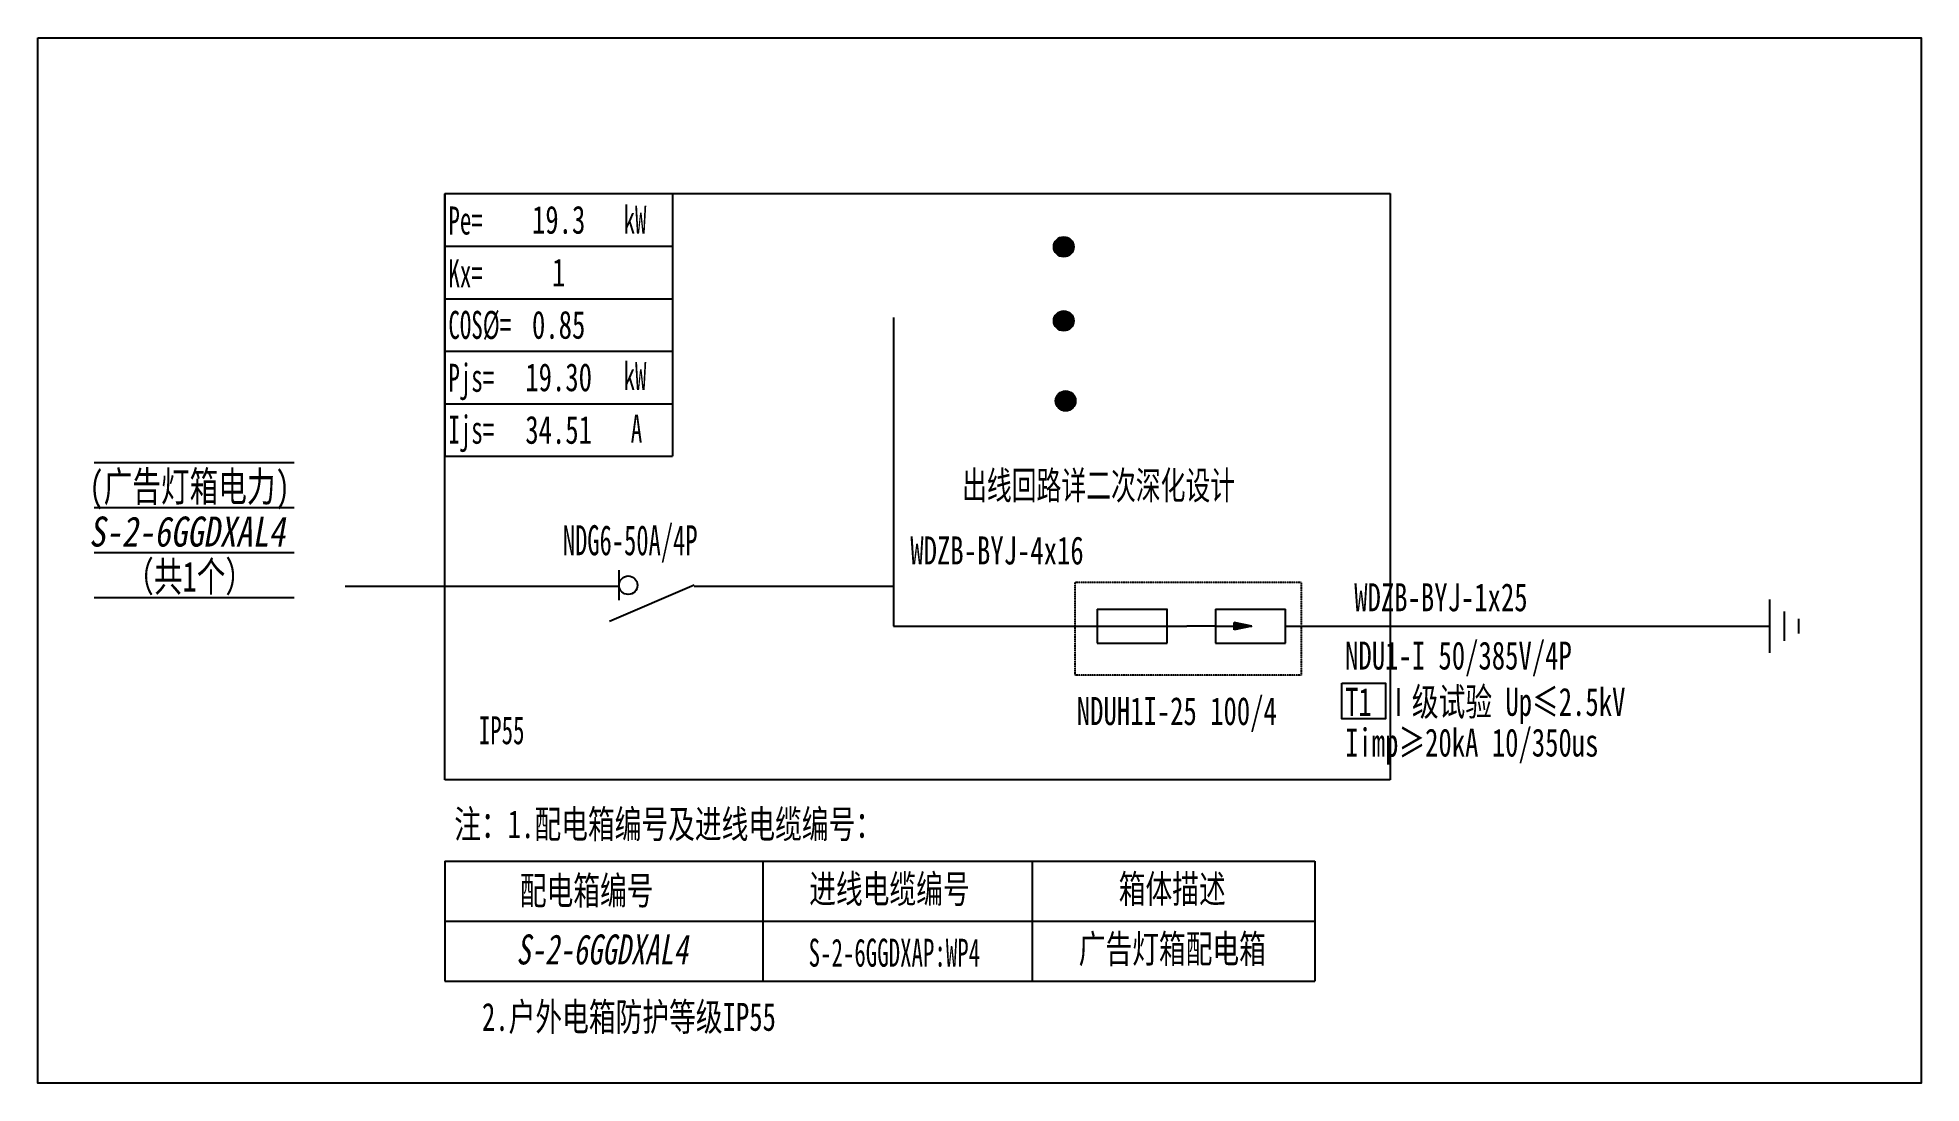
# Model space of a CAD drawing. Extents: x 307643 to 310077, y 357048 to 358398.
import ezdxf
from ezdxf.enums import TextEntityAlignment as Align

# ---------------------------------------------------------------- set-up
doc = ezdxf.new("R2010")
doc.units = 0
doc.header["$MEASUREMENT"] = 0
doc.linetypes.add('DASH', pattern=[0.35, 0.25, -0.1])
doc.linetypes.add('DASHED2', pattern=[0.375, 0.25, -0.125])
for name, color, linetype in [('D_E_Eqpm(强电设备)', 100, 'Continuous'), ('D_E_Eqpm（强电设备）', 100, 'Continuous'), ('D_E_Text(强电文字)', 51, 'Continuous'), ('D_E_Text（强电文字）', 51, 'Continuous'), ('D_E_Wire(强电线缆)', 10, 'Continuous'), ('D_E_Wire（强电线缆）', 10, 'Continuous'), ('D_T_TableDim（表格尺寸）', 255, 'Continuous'), ('E_E_Text（强电文字）', 51, 'Continuous'), ('E_E_Wire（强电线缆）', 10, 'Continuous'), ('E_T_TableDim（表格尺寸）', 255, 'Continuous'), ('系统图', 220, 'Continuous')]:
    doc.layers.add(name, color=color, linetype=linetype)
doc.styles.add('电气', font='', dxfattribs={"width": 0.7})
doc.styles.add('电气箱', font='simhei.ttf', dxfattribs={"width": 0.8, "oblique": 10})
doc.styles.get('电气').set_extended_font_data('SimSun')

msp = doc.modelspace()

# ---------------------------------------------------------------- linework, layer by layer
at = {"linetype": 'DASHED2', "elevation": 0}
msp.add_lwpolyline([(308983.6, 357695.1), (309275.6, 357695.1), (309275.6, 357574.9), (308983.6, 357574.9)], close=True, dxfattribs=at)
at = {"layer": 'D_E_Eqpm(强电设备)'}
for p, q in [((309012.1, 357660.1), (309012.1, 357616.2)), ((309012.1, 357660.1), (309103, 357660.1)), ((309102.7, 357616.2), (309102.7, 357660.1)), ((309164.8, 357660.1), (309164.8, 357616.2)), ((309164.8, 357660.1), (309255.6, 357660.1)), ((309255.4, 357616.2), (309255.4, 357660.1)), ((309164.8, 357638.1), (309128.1, 357638.1)), ((309164.8, 357638.1), (309211.9, 357638.1)), ((309211.9, 357638.1), (309189.1, 357642.8)), ((309189.1, 357633.5), (309189.1, 357642.8)), ((309211.9, 357638.1), (309189.1, 357633.5)), ((309012.1, 357616.2), (309102.7, 357616.2)), ((309164.8, 357616.2), (309255.4, 357616.2))]:
    msp.add_line(p, q, dxfattribs=at)
msp.add_solid([(309189.1, 357633.5), (309211.9, 357638.1), (309189.1, 357642.8)], dxfattribs=at)
at = {"layer": 'D_E_Eqpm（强电设备）'}
for p, q in [((308394.2, 357671.7), (308394.2, 357710.4)), ((308491.1, 357691.1), (308381.7, 357644.1))]:
    msp.add_line(p, q, dxfattribs=at)
msp.add_circle((308406.1, 357691.1), 11.9, dxfattribs=at)
at = {"layer": 'D_E_Text（强电文字）', "elevation": 0}
msp.add_lwpolyline([(309328.4, 357564.7), (309384.6, 357564.7), (309384.6, 357518.4), (309328.4, 357518.4)], close=True, dxfattribs=at)
at = {"layer": 'D_E_Wire(强电线缆)'}
msp.add_line((308040.2, 357690), (308394.2, 357690), dxfattribs=at)
at = {"layer": 'D_E_Wire（强电线缆）'}
for p, q in [((309881.2, 357603.7), (309881.2, 357672.7)), ((309900, 357619.4), (309900, 357657)), ((308748.9, 357638.1), (309128.1, 357638.1)), ((309255.4, 357638.1), (309881.2, 357638.1)), ((309918.8, 357628.7), (309918.8, 357647.6))]:
    msp.add_line(p, q, dxfattribs=at)
for centre in [(308968.9, 358128.3), (308968.9, 358032.6), (308971.3, 357929.2)]:
    msp.add_circle(centre, 12.9, dxfattribs=at)
at = {"layer": 'D_E_Wire（强电线缆）', "linetype": 'Continuous'}
for points in [[(308961.3, 358117.9), (308959.8, 358137.5), (308961.3, 358138.8)], [(308963, 358116.8), (308961.3, 358138.8), (308963, 358139.9)], [(308961.3, 358117.9), (308961.3, 358138.8), (308963, 358116.8)], [(308964.9, 358116.1), (308963, 358139.9), (308964.9, 358140.6)], [(308963, 358116.8), (308963, 358139.9), (308964.9, 358116.1)], [(308966.9, 358115.6), (308964.9, 358140.6), (308966.9, 358141.1)], [(308964.9, 358116.1), (308964.9, 358140.6), (308966.9, 358115.6)], [(308968.9, 358115.4), (308966.9, 358141.1), (308968.9, 358141.3)], [(308966.9, 358115.6), (308966.9, 358141.1), (308968.9, 358115.4)], [(308968.9, 358115.4), (308968.9, 358141.3), (308970.9, 358115.6)], [(308970.9, 358115.6), (308968.9, 358141.3), (308970.9, 358141.1)], [(308970.9, 358115.6), (308970.9, 358141.1), (308972.9, 358116.1)], [(308972.9, 358116.1), (308970.9, 358141.1), (308972.9, 358140.6)], [(308972.9, 358116.1), (308972.9, 358140.6), (308974.8, 358116.8)], [(308974.8, 358116.8), (308972.9, 358140.6), (308974.8, 358139.9)], [(308974.8, 358116.8), (308974.8, 358139.9), (308976.5, 358117.9)], [(308976.5, 358117.9), (308974.8, 358139.9), (308976.5, 358138.8)], [(308976.5, 358117.9), (308976.5, 358138.8), (308978, 358119.2)], [(308978, 358119.2), (308976.5, 358138.8), (308978, 358137.5)], [(308956.1, 358126.3), (308956, 358128.3), (308956.1, 358130.4)], [(308956.6, 358124.4), (308956.1, 358130.4), (308956.6, 358132.3)], [(308956.1, 358126.3), (308956.1, 358130.4), (308956.6, 358124.4)], [(308957.4, 358122.5), (308956.6, 358132.3), (308957.4, 358134.2)], [(308956.6, 358124.4), (308956.6, 358132.3), (308957.4, 358122.5)], [(308958.4, 358120.7), (308957.4, 358134.2), (308958.4, 358135.9)], [(308957.4, 358122.5), (308957.4, 358134.2), (308958.4, 358120.7)], [(308959.8, 358119.2), (308958.4, 358135.9), (308959.8, 358137.5)], [(308958.4, 358120.7), (308958.4, 358135.9), (308959.8, 358119.2)], [(308959.8, 358119.2), (308959.8, 358137.5), (308961.3, 358117.9)], [(308978, 358119.2), (308978, 358137.5), (308979.3, 358120.7)], [(308979.3, 358120.7), (308978, 358137.5), (308979.3, 358135.9)], [(308979.3, 358120.7), (308979.3, 358135.9), (308980.4, 358122.5)], [(308980.4, 358122.5), (308979.3, 358135.9), (308980.4, 358134.2)], [(308980.4, 358122.5), (308980.4, 358134.2), (308981.2, 358124.4)], [(308981.2, 358124.4), (308980.4, 358134.2), (308981.2, 358132.3)], [(308981.2, 358124.4), (308981.2, 358132.3), (308981.7, 358126.3)], [(308981.7, 358126.3), (308981.2, 358132.3), (308981.7, 358130.4)], [(308981.7, 358126.3), (308981.7, 358130.4), (308981.8, 358128.3)], [(308959.8, 358023.5), (308958.4, 358040.2), (308959.8, 358041.8)], [(308961.3, 358022.2), (308959.8, 358041.8), (308961.3, 358043.1)], [(308959.8, 358023.5), (308959.8, 358041.8), (308961.3, 358022.2)], [(308963, 358021.1), (308961.3, 358043.1), (308963, 358044.1)], [(308961.3, 358022.2), (308961.3, 358043.1), (308963, 358021.1)], [(308964.9, 358020.3), (308963, 358044.1), (308964.9, 358044.9)], [(308963, 358021.1), (308963, 358044.1), (308964.9, 358020.3)], [(308966.9, 358019.8), (308964.9, 358044.9), (308966.9, 358045.4)], [(308964.9, 358020.3), (308964.9, 358044.9), (308966.9, 358019.8)], [(308968.9, 358019.7), (308966.9, 358045.4), (308968.9, 358045.5)], [(308966.9, 358019.8), (308966.9, 358045.4), (308968.9, 358019.7)], [(308968.9, 358019.7), (308968.9, 358045.5), (308970.9, 358019.8)], [(308970.9, 358019.8), (308968.9, 358045.5), (308970.9, 358045.4)], [(308970.9, 358019.8), (308970.9, 358045.4), (308972.9, 358020.3)], [(308972.9, 358020.3), (308970.9, 358045.4), (308972.9, 358044.9)], [(308972.9, 358020.3), (308972.9, 358044.9), (308974.8, 358021.1)], [(308974.8, 358021.1), (308972.9, 358044.9), (308974.8, 358044.1)], [(308974.8, 358021.1), (308974.8, 358044.1), (308976.5, 358022.2)], [(308976.5, 358022.2), (308974.8, 358044.1), (308976.5, 358043.1)], [(308976.5, 358022.2), (308976.5, 358043.1), (308978, 358023.5)], [(308978, 358023.5), (308976.5, 358043.1), (308978, 358041.8)], [(308978, 358023.5), (308978, 358041.8), (308979.3, 358025)], [(308979.3, 358025), (308978, 358041.8), (308979.3, 358040.2)], [(308956.1, 358030.6), (308956, 358032.6), (308956.1, 358034.6)], [(308956.6, 358028.6), (308956.1, 358034.6), (308956.6, 358036.6)], [(308956.1, 358030.6), (308956.1, 358034.6), (308956.6, 358028.6)], [(308957.4, 358026.7), (308956.6, 358036.6), (308957.4, 358038.5)], [(308956.6, 358028.6), (308956.6, 358036.6), (308957.4, 358026.7)], [(308958.4, 358025), (308957.4, 358038.5), (308958.4, 358040.2)], [(308957.4, 358026.7), (308957.4, 358038.5), (308958.4, 358025)], [(308958.4, 358025), (308958.4, 358040.2), (308959.8, 358023.5)], [(308979.3, 358025), (308979.3, 358040.2), (308980.4, 358026.7)], [(308980.4, 358026.7), (308979.3, 358040.2), (308980.4, 358038.5)], [(308980.4, 358026.7), (308980.4, 358038.5), (308981.2, 358028.6)], [(308981.2, 358028.6), (308980.4, 358038.5), (308981.2, 358036.6)], [(308981.2, 358028.6), (308981.2, 358036.6), (308981.7, 358030.6)], [(308981.7, 358030.6), (308981.2, 358036.6), (308981.7, 358034.6)], [(308981.7, 358030.6), (308981.7, 358034.6), (308981.8, 358032.6)], [(308958.6, 357927.2), (308958.4, 357929.2), (308958.6, 357931.2)], [(308959, 357925.2), (308958.6, 357931.2), (308959, 357933.2)], [(308958.6, 357927.2), (308958.6, 357931.2), (308959, 357925.2)], [(308959.8, 357923.3), (308959, 357933.2), (308959.8, 357935.1)], [(308959, 357925.2), (308959, 357933.2), (308959.8, 357923.3)], [(308960.9, 357921.6), (308959.8, 357935.1), (308960.9, 357936.8)], [(308959.8, 357923.3), (308959.8, 357935.1), (308960.9, 357921.6)], [(308962.2, 357920.1), (308960.9, 357936.8), (308962.2, 357938.4)], [(308960.9, 357921.6), (308960.9, 357936.8), (308962.2, 357920.1)], [(308963.7, 357918.8), (308962.2, 357938.4), (308963.7, 357939.7)], [(308962.2, 357920.1), (308962.2, 357938.4), (308963.7, 357918.8)], [(308965.5, 357917.7), (308963.7, 357939.7), (308965.5, 357940.7)], [(308963.7, 357918.8), (308963.7, 357939.7), (308965.5, 357917.7)], [(308967.3, 357916.9), (308965.5, 357940.7), (308967.3, 357941.5)], [(308965.5, 357917.7), (308965.5, 357940.7), (308967.3, 357916.9)], [(308969.3, 357916.4), (308967.3, 357941.5), (308969.3, 357942)], [(308967.3, 357916.9), (308967.3, 357941.5), (308969.3, 357916.4)], [(308971.3, 357916.3), (308969.3, 357942), (308971.3, 357942.1)], [(308969.3, 357916.4), (308969.3, 357942), (308971.3, 357916.3)], [(308971.3, 357916.3), (308971.3, 357942.1), (308973.4, 357916.4)], [(308973.4, 357916.4), (308971.3, 357942.1), (308973.4, 357942)], [(308973.4, 357916.4), (308973.4, 357942), (308975.3, 357916.9)], [(308975.3, 357916.9), (308973.4, 357942), (308975.3, 357941.5)], [(308975.3, 357916.9), (308975.3, 357941.5), (308977.2, 357917.7)], [(308977.2, 357917.7), (308975.3, 357941.5), (308977.2, 357940.7)], [(308977.2, 357917.7), (308977.2, 357940.7), (308978.9, 357918.8)], [(308978.9, 357918.8), (308977.2, 357940.7), (308978.9, 357939.7)], [(308978.9, 357918.8), (308978.9, 357939.7), (308980.5, 357920.1)], [(308980.5, 357920.1), (308978.9, 357939.7), (308980.5, 357938.4)], [(308980.5, 357920.1), (308980.5, 357938.4), (308981.8, 357921.6)], [(308981.8, 357921.6), (308980.5, 357938.4), (308981.8, 357936.8)], [(308981.8, 357921.6), (308981.8, 357936.8), (308982.9, 357923.3)], [(308982.9, 357923.3), (308981.8, 357936.8), (308982.9, 357935.1)], [(308982.9, 357923.3), (308982.9, 357935.1), (308983.6, 357925.2)], [(308983.6, 357925.2), (308982.9, 357935.1), (308983.6, 357933.2)], [(308983.6, 357925.2), (308983.6, 357933.2), (308984.1, 357927.2)], [(308984.1, 357927.2), (308983.6, 357933.2), (308984.1, 357931.2)], [(308984.1, 357927.2), (308984.1, 357931.2), (308984.3, 357929.2)]]:
    msp.add_solid(points, dxfattribs=at)
at = {"layer": 'D_T_TableDim（表格尺寸）', "linetype": 'Continuous'}
for p, q in [((307716, 357849.6), (307974.5, 357849.6)), ((307716, 357791.4), (307974.5, 357791.4)), ((307716, 357733.3), (307974.5, 357733.3)), ((307716, 357675.1), (307974.5, 357675.1))]:
    msp.add_line(p, q, dxfattribs=at)
at = {"layer": 'D_T_TableDim（表格尺寸）', "ltscale": 3.5}
for p, q in [((308169.2, 357334.6), (309293.5, 357334.6)), ((308169.2, 357334.6), (308169.2, 357179.5)), ((308579.9, 357334.6), (308579.9, 357179.5)), ((308927.9, 357334.6), (308927.9, 357179.5)), ((309293.5, 357334.6), (309293.5, 357179.5)), ((308169.2, 357257), (309293.5, 357257)), ((308169.2, 357257), (309293.5, 357257)), ((308169.2, 357179.5), (309293.5, 357179.5))]:
    msp.add_line(p, q, dxfattribs=at)
at = {"layer": 'E_E_Text（强电文字）', "linetype": 'Continuous'}
for p, q in [((308169.2, 358197), (308463.2, 358197)), ((308169.2, 358197), (308169.2, 357857.7)), ((308463.2, 358197), (308463.2, 357857.7)), ((308169.2, 358129.1), (308463.2, 358129.1)), ((308169.2, 358061.2), (308463.2, 358061.2)), ((308169.2, 357993.4), (308463.2, 357993.4)), ((308169.2, 357925.5), (308463.2, 357925.5)), ((308169.2, 357857.7), (308463.2, 357857.7))]:
    msp.add_line(p, q, dxfattribs=at)
at = {"layer": 'E_E_Wire（强电线缆）'}
for p, q in [((308748.9, 358037), (308748.9, 357638.1)), ((308491.2, 357690), (308748.9, 357690))]:
    msp.add_line(p, q, dxfattribs=at)
at = {"layer": 'E_T_TableDim（表格尺寸）', "linetype": 'DASH', "ltscale": 2}
for p, q in [((308169.2, 357439.7), (308169.2, 358197)), ((308169.2, 358197), (309390.6, 358197)), ((309390.6, 358197), (309390.6, 357439.7)), ((309390.6, 357439.7), (308169.2, 357439.7))]:
    msp.add_line(p, q, dxfattribs=at)
at = {"layer": '系统图', "ltscale": 9973.992009}
msp.add_lwpolyline([(307643, 358398.5), (310077, 358398.5), (310077, 357047.5), (307643, 357047.5)], close=True, dxfattribs=at)

# ---------------------------------------------------------------- texts
at = {"layer": 'D_E_Text(强电文字)', "color": 1, "style": '电气', "width": 0.6}
msp.add_text('NDG6-50A/4P', height=38.775, dxfattribs=at).set_placement((308321.6, 357729.8))
at = {"layer": 'D_E_Text(强电文字)', "style": '电气', "width": 0.7}
for s, p in [('WDZB-BYJ-4x16', (308770.6, 357717.9)), ('WDZB-BYJ-1x25', (309344.2, 357657.4)), ('T1 Ⅰ级试验 Up≤2.5kV ', (309332.4, 357522.3)), ('Iimp≥20kA 10/350us', (309332.4, 357469.7))]:
    msp.add_text(s, height=36.19, dxfattribs=at).set_placement(p)
at = {"layer": 'D_E_Text(强电文字)', "color": 51, "true_color": 0xffff7f, "style": '电气', "width": 0.7}
msp.add_text('NDU1-I 50/385V/4P', height=36.19, dxfattribs=at).set_placement((309332.4, 357582.1))
at = {"layer": 'D_E_Text（强电文字）', "linetype": 'Continuous', "style": '电气', "width": 0.6}
for s, height, p in [('Pe=', 36.19, (308173.8, 358144.2)), ('kW', 36.19, (308400.1, 358145.4)), ('Kx=', 36.19, (308173.8, 358076.1)), ('COS%%C=', 36.19, (308173.8, 358009.3)), ('Pjs=', 36.19, (308173.8, 357941)), ('kW', 36.19, (308400.1, 357943.3)), ('Ijs=', 36.19, (308173.8, 357873.9)), ('A', 36.2, (308409.4, 357875.4))]:
    msp.add_text(s, height=height, dxfattribs=at).set_placement(p)
at = {"layer": 'D_E_Text（强电文字）', "style": '电气'}
for s, width, p in [('出线回路详二次深化设计', 0.65, (308837.4, 357802)), ('注：1.配电箱编号及进线电缆编号：', 0.7, (308181.3, 357364.3)), ('2.户外电箱防护等级IP55', 0.7, (308217.1, 357115.3))]:
    msp.add_text(s, height=36.19, dxfattribs=dict(at, width=width)).set_placement(p)
at = {"layer": 'D_E_Text（强电文字）', "color": 51, "true_color": 0xffff7f, "style": '电气', "width": 0.7}
msp.add_text('NDUH1I-25 100/4', height=36.19, dxfattribs=at).set_placement((308985.7, 357510.4))
at = {"layer": 'D_E_Text（强电文字）', "style": '电气'}
for s, width, p in [('IP55', 0.6, (308242.5, 357503.4)), ('配电箱编号', 0.7, (308352.4, 357297.4)), ('进线电缆编号', 0.7, (308743.6, 357299.4)), ('箱体描述', 0.7, (309109.1, 357299.4)), ('广告灯箱配电箱', 0.7, (309109.1, 357221.8)), ('S-2-6GGDXAP:WP4', 0.6, (308750, 357216.3))]:
    msp.add_text(s, height=36.19, dxfattribs=dict(at, width=width)).set_placement(p, align=Align.MIDDLE)
at = {"layer": 'D_E_Text（强电文字）', "style": '电气箱', "oblique": 10, "width": 0.7}
msp.add_text('S-2-6GGDXAL4', height=38.775, dxfattribs=at).set_placement((308372.2, 357220.5), align=Align.MIDDLE)
at = {"layer": 'E_E_Text（强电文字）', "linetype": 'Continuous', "style": '电气', "width": 0.7}
for s, p in [('(广告灯箱电力)', (307839.3, 357799.2)), ('（共1个）', (307839.3, 357682.9))]:
    msp.add_text(s, height=38.77, dxfattribs=at).set_placement(p, align=Align.CENTER)
at = {"layer": 'E_E_Text（强电文字）', "linetype": 'Continuous', "style": '电气箱', "oblique": 10, "width": 0.8}
msp.add_text('S-2-6GGDXAL4', height=38.775, dxfattribs=at).set_placement((307835.9, 357741), align=Align.CENTER)
at = {"layer": 'E_E_Text（强电文字）', "linetype": 'Continuous', "width": 294.024, "attachment_point": 5, "style": '电气'}
for s, insert, char_height in [('19.3', (308316.2, 358163), 36.19), ('1', (308316.2, 358095.2), 36.2), ('0.85', (308316.2, 358027.3), 36.19), ('{\\C256;19.30}', (308316.2, 357959.5), 36.19), ('{\\C256;34.51}', (308316.2, 357891.6), 36.19)]:
    msp.add_mtext(s, dxfattribs=dict(at, insert=insert, char_height=char_height))

doc.saveas('drawing.dxf')
